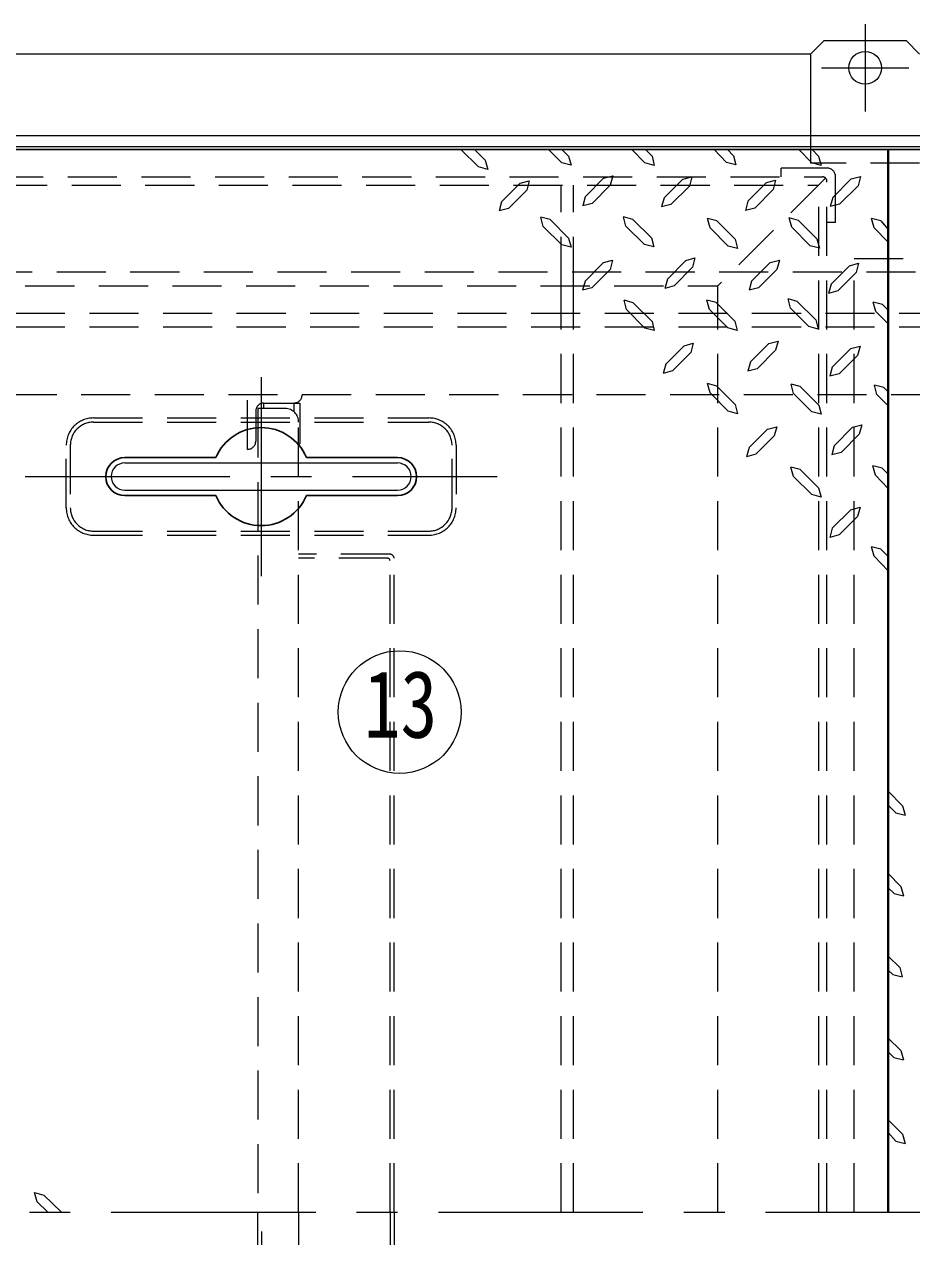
# Model space of a CAD drawing. Units: millimetres at full size, sheet at 1:15; details may follow other scales. Extents: x -3171 to 2904, y -2098 to 2117.
# Drawn here: x -1795.3 to -1469.8, y 1143.1 to 1588 of the extents above; entities that cross this region are included whole.
import ezdxf
from ezdxf.enums import TextEntityAlignment as Align

# ---------------------------------------------------------------- set-up
doc = ezdxf.new("R2010")
doc.units = ezdxf.units.MM
doc.header["$LTSCALE"] = 15
doc.linetypes.add('CHAIN1', pattern=[8, 5, -1, 1, -1])
doc.linetypes.add('DASHED1', pattern=[1.8, 1.2, -0.6])
doc.layers.add('0-6_補助線', color=4, linetype='Continuous', lineweight=9)
doc.styles.add('ＭＳ ゴシック', font='')
doc.styles.get('ＭＳ ゴシック').set_extended_font_data('MS Gothic')

msp = doc.modelspace()

# ---------------------------------------------------------------- linework, layer by layer
at = {"layer": '0-6_補助線', "linetype": 'CHAIN1'}
for p, q in [((-1486.88, 1588.05), (-1486.88, 1556.05)), ((-1502.88, 1572.05), (-1470.88, 1572.05)), ((-1708.38, 1458.55), (-1708.38, 1385.55)), ((-1794.88, 1422.05), (-1621.88, 1422.05)), ((-2843.38, 1152.05), (-583.38, 1152.05))]:
    msp.add_line(p, q, dxfattribs=at)
at = {"layer": '0-6_補助線'}
for p, q in [((-1501.88, 1582.05), (-1506.88, 1577.05)), ((-1501.88, 1582.05), (-1471.88, 1582.05)), ((-1466.88, 1577.05), (-1471.88, 1582.05)), ((-1506.88, 1577.05), (-1909.38, 1577.05)), ((-1506.88, 1577.05), (-1506.88, 1547.05)), ((-1635.19, 1542.05), (-1628.71, 1535.72)), ((-1630.11, 1542.05), (-1626.25, 1538.19)), ((-1602.99, 1542.05), (-1598.16, 1537.22)), ((-1598.06, 1542.05), (-1595.7, 1539.69)), ((-1595.7, 1539.69), (-1594.73, 1536.36)), ((-1572.44, 1542.05), (-1567.62, 1537.22)), ((-1567.4, 1542.05), (-1565.04, 1539.69)), ((-1565.04, 1539.69), (-1564.19, 1536.26)), ((-1542.25, 1542.05), (-1537.71, 1537.33)), ((-1537.39, 1542.05), (-1535.14, 1539.79)), ((-1535.14, 1539.79), (-1534.28, 1536.47)), ((-1511.24, 1542.05), (-1506.41, 1537.22)), ((-1506.31, 1542.05), (-1503.95, 1539.69)), ((-1503.95, 1539.69), (-1502.98, 1536.26)), ((-1625.28, 1534.76), (-1628.71, 1535.72)), ((-1626.25, 1538.19), (-1625.28, 1534.76)), ((-1594.73, 1536.36), (-1598.16, 1537.22)), ((-1564.19, 1536.26), (-1567.62, 1537.22)), ((-1534.28, 1536.47), (-1537.71, 1537.33)), ((-1502.98, 1536.26), (-1506.41, 1537.22)), ((-1560.54, 1524.36), (-1553.79, 1531.22)), ((-1523.03, 1529.93), (-1519.7, 1530.79)), ((-1519.7, 1530.79), (-1520.56, 1527.36)), ((-1498.69, 1524.47), (-1491.94, 1531.33)), ((-1491.94, 1531.33), (-1488.51, 1532.18)), ((-1488.51, 1532.18), (-1489.48, 1528.75)), ((-1620.25, 1522.86), (-1613.39, 1529.72)), ((-1617.67, 1520.39), (-1610.92, 1527.15)), ((-1587.02, 1522.22), (-1580.37, 1528.97)), ((-1558.08, 1521.89), (-1551.32, 1528.65)), ((-1529.89, 1523.07), (-1523.03, 1529.93)), ((-1527.31, 1520.61), (-1520.56, 1527.36)), ((-1496.23, 1522), (-1489.48, 1528.75)), ((-1620.25, 1522.86), (-1621.1, 1519.54)), ((-1589.59, 1524.68), (-1590.45, 1521.36)), ((-1587.02, 1522.22), (-1590.45, 1521.36)), ((-1560.54, 1524.36), (-1561.51, 1521.04)), ((-1558.08, 1521.89), (-1561.51, 1521.04)), ((-1529.89, 1523.07), (-1530.74, 1519.75)), ((-1498.69, 1524.47), (-1499.66, 1521.14)), ((-1496.23, 1522), (-1499.66, 1521.14)), ((-1617.67, 1520.39), (-1621.1, 1519.54)), ((-1574.58, 1513.96), (-1575.44, 1517.39)), ((-1572.12, 1516.43), (-1575.44, 1517.39)), ((-1527.31, 1520.61), (-1530.74, 1519.75)), ((-1604.92, 1513.86), (-1605.78, 1517.29)), ((-1602.45, 1516.43), (-1605.78, 1517.29)), ((-1604.92, 1513.86), (-1598.16, 1507.1)), ((-1602.45, 1516.43), (-1595.7, 1509.57)), ((-1574.58, 1513.96), (-1567.83, 1507.21)), ((-1572.12, 1516.43), (-1565.26, 1509.67)), ((-1541.25, 1515.89), (-1544.68, 1516.75)), ((-1543.71, 1513.32), (-1544.68, 1516.75)), ((-1543.71, 1513.32), (-1537.07, 1506.67)), ((-1541.25, 1515.89), (-1534.5, 1509.14)), ((-1513.81, 1513.53), (-1514.77, 1516.96)), ((-1511.34, 1516), (-1514.77, 1516.96)), ((-1513.81, 1513.53), (-1507.06, 1506.78)), ((-1511.34, 1516), (-1504.59, 1509.25)), ((-1481.12, 1515.89), (-1484.55, 1516.75)), ((-1483.58, 1513.32), (-1484.55, 1516.75)), ((-1483.58, 1513.32), (-1478.38, 1508.12)), ((-1481.12, 1515.89), (-1478.38, 1512.77)), ((-1595.7, 1509.57), (-1594.73, 1506.24)), ((-1565.26, 1509.67), (-1564.4, 1506.35)), ((-1534.5, 1509.14), (-1533.64, 1505.71)), ((-1504.59, 1509.25), (-1503.63, 1505.92)), ((-1594.73, 1506.24), (-1598.16, 1507.1)), ((-1564.4, 1506.35), (-1567.83, 1507.21)), ((-1533.64, 1505.71), (-1537.07, 1506.67)), ((-1503.63, 1505.92), (-1507.06, 1506.78)), ((-1589.59, 1493.81), (-1582.84, 1500.67)), ((-1582.84, 1500.67), (-1579.51, 1501.53)), ((-1579.51, 1501.53), (-1580.37, 1498.1)), ((-1559.36, 1494.56), (-1552.61, 1501.31)), ((-1552.61, 1501.31), (-1549.29, 1502.28)), ((-1549.29, 1502.28), (-1550.14, 1498.85)), ((-1528.49, 1493.81), (-1521.74, 1500.67)), ((-1521.74, 1500.67), (-1518.31, 1501.53)), ((-1518.31, 1501.53), (-1519.27, 1498.1)), ((-1587.12, 1491.35), (-1580.37, 1498.1)), ((-1556.9, 1492.1), (-1550.14, 1498.85)), ((-1525.92, 1491.35), (-1519.27, 1498.1)), ((-1499.34, 1492.63), (-1492.59, 1499.38)), ((-1496.87, 1490.17), (-1490.12, 1496.92)), ((-1589.59, 1493.81), (-1590.55, 1490.49)), ((-1587.12, 1491.35), (-1590.55, 1490.49)), ((-1559.36, 1494.56), (-1560.33, 1491.13)), ((-1556.9, 1492.1), (-1560.33, 1491.13)), ((-1528.49, 1493.81), (-1529.35, 1490.49)), ((-1525.92, 1491.35), (-1529.35, 1490.49)), ((-1499.34, 1492.63), (-1500.3, 1489.2)), ((-1571.9, 1485.77), (-1575.23, 1486.74)), ((-1574.37, 1483.31), (-1575.23, 1486.74)), ((-1541.46, 1485.88), (-1544.89, 1486.84)), ((-1543.93, 1483.41), (-1544.89, 1486.84)), ((-1511.77, 1486.31), (-1515.09, 1487.27)), ((-1514.24, 1483.84), (-1515.09, 1487.27)), ((-1511.77, 1486.31), (-1504.91, 1479.56)), ((-1496.87, 1490.17), (-1500.3, 1489.2)), ((-1574.37, 1483.31), (-1567.62, 1476.55)), ((-1571.9, 1485.77), (-1565.04, 1479.02)), ((-1543.93, 1483.41), (-1537.18, 1476.66)), ((-1541.46, 1485.88), (-1534.71, 1479.13)), ((-1514.24, 1483.84), (-1507.48, 1477.09)), ((-1480.47, 1485.24), (-1483.9, 1486.09)), ((-1482.94, 1482.66), (-1483.9, 1486.09)), ((-1482.94, 1482.66), (-1478.38, 1478.11)), ((-1480.47, 1485.24), (-1478.38, 1483.15)), ((-1565.04, 1479.02), (-1564.19, 1475.7)), ((-1534.71, 1479.13), (-1533.75, 1475.7)), ((-1504.91, 1479.56), (-1504.05, 1476.13)), ((-1564.19, 1475.7), (-1567.62, 1476.55)), ((-1533.75, 1475.7), (-1537.18, 1476.66)), ((-1504.05, 1476.13), (-1507.48, 1477.09)), ((-1528.92, 1464.12), (-1522.17, 1470.87)), ((-1526.46, 1461.65), (-1519.7, 1468.41)), ((-1498.91, 1462.19), (-1492.16, 1469.05)), ((-1492.16, 1469.05), (-1488.73, 1469.91)), ((-1488.73, 1469.91), (-1489.69, 1466.48)), ((-1557.54, 1460.8), (-1550.79, 1467.55)), ((-1528.92, 1464.12), (-1529.89, 1460.69)), ((-1496.34, 1459.73), (-1489.69, 1466.48)), ((-1560.01, 1463.26), (-1560.97, 1459.83)), ((-1557.54, 1460.8), (-1560.97, 1459.83)), ((-1526.46, 1461.65), (-1529.89, 1460.69)), ((-1498.91, 1462.19), (-1499.77, 1458.87)), ((-1496.34, 1459.73), (-1499.77, 1458.87)), ((-1543.71, 1452.76), (-1544.68, 1456.19)), ((-1541.25, 1455.22), (-1544.68, 1456.19)), ((-1541.25, 1455.22), (-1534.5, 1448.47)), ((-1510.7, 1455.12), (-1514.02, 1455.97)), ((-1513.17, 1452.54), (-1514.02, 1455.97)), ((-1510.7, 1455.12), (-1503.84, 1448.26)), ((-1482.62, 1452.22), (-1483.47, 1455.65)), ((-1480.04, 1454.79), (-1483.47, 1455.65)), ((-1543.71, 1452.76), (-1537.07, 1446.01)), ((-1513.17, 1452.54), (-1506.41, 1445.79)), ((-1482.62, 1452.22), (-1478.38, 1447.99)), ((-1480.04, 1454.79), (-1478.38, 1453.13)), ((-1534.5, 1448.47), (-1533.64, 1445.04)), ((-1503.84, 1448.26), (-1502.98, 1444.93)), ((-1533.64, 1445.04), (-1537.07, 1446.01)), ((-1502.98, 1444.93), (-1506.41, 1445.79)), ((-1529.46, 1432.71), (-1522.7, 1439.47)), ((-1498.27, 1433.36), (-1491.51, 1440.22)), ((-1495.69, 1430.89), (-1489.05, 1437.64)), ((-1491.51, 1440.22), (-1488.08, 1441.07)), ((-1488.08, 1441.07), (-1489.05, 1437.64)), ((-1526.99, 1430.25), (-1520.24, 1437)), ((-1498.27, 1433.36), (-1499.12, 1430.03)), ((-1529.46, 1432.71), (-1530.42, 1429.28)), ((-1526.99, 1430.25), (-1530.42, 1429.28)), ((-1495.69, 1430.89), (-1499.12, 1430.03)), ((-1510.7, 1424.68), (-1514.13, 1425.53)), ((-1513.17, 1422.1), (-1514.13, 1425.53)), ((-1510.7, 1424.68), (-1503.95, 1417.92)), ((-1483.05, 1422.53), (-1484.01, 1425.96)), ((-1480.58, 1425.1), (-1484.01, 1425.96)), ((-1480.58, 1425.1), (-1478.38, 1422.91)), ((-1513.17, 1422.1), (-1506.41, 1415.46)), ((-1483.05, 1422.53), (-1478.38, 1417.68)), ((-1502.98, 1414.49), (-1506.41, 1415.46)), ((-1503.95, 1417.92), (-1502.98, 1414.49)), ((-1492.16, 1409.88), (-1488.73, 1410.85)), ((-1488.73, 1410.85), (-1489.69, 1407.42)), ((-1498.91, 1403.13), (-1492.16, 1409.88)), ((-1496.34, 1400.67), (-1489.69, 1407.42)), ((-1498.91, 1403.13), (-1499.77, 1399.7)), ((-1496.34, 1400.67), (-1499.77, 1399.7)), ((-1483.58, 1392.84), (-1484.55, 1396.27)), ((-1481.12, 1395.41), (-1484.55, 1396.27)), ((-1483.58, 1392.84), (-1478.38, 1387.43)), ((-1481.12, 1395.41), (-1478.38, 1392.68)), ((-1473.18, 1301.25), (-1478.38, 1306.66)), ((-1475.65, 1298.68), (-1478.38, 1301.41)), ((-1473.18, 1301.25), (-1472.22, 1297.82)), ((-1475.65, 1298.68), (-1472.22, 1297.82)), ((-1473.72, 1271.56), (-1478.38, 1276.41)), ((-1476.19, 1268.99), (-1478.38, 1271.18)), ((-1476.19, 1268.99), (-1472.76, 1268.13)), ((-1473.72, 1271.56), (-1472.76, 1268.13)), ((-1474.15, 1241.87), (-1478.38, 1246.1)), ((-1474.15, 1241.87), (-1473.29, 1238.44)), ((-1476.72, 1239.3), (-1478.38, 1240.96)), ((-1476.72, 1239.3), (-1473.29, 1238.44)), ((-1473.83, 1211.43), (-1478.38, 1215.98)), ((-1476.29, 1208.85), (-1478.38, 1210.94)), ((-1473.83, 1211.43), (-1472.86, 1208)), ((-1476.29, 1208.85), (-1472.86, 1208)), ((-1473.18, 1180.77), (-1478.38, 1185.97)), ((-1475.65, 1178.2), (-1478.38, 1181.32)), ((-1473.18, 1180.77), (-1472.22, 1177.34)), ((-1475.65, 1178.2), (-1472.22, 1177.34)), ((-1791.48, 1159.33), (-1788.05, 1158.37)), ((-1790.52, 1155.9), (-1791.48, 1159.33)), ((-1781.57, 1152.05), (-1788.05, 1158.37)), ((-1786.66, 1152.05), (-1790.52, 1155.9)), ((-1661.13, 1152.05), (-1661.13, 912.8)), ((-1659.63, 1152.05), (-1659.63, 912.05))]:
    msp.add_line(p, q, dxfattribs=at)
at = {"layer": '0-6_補助線', "color": 7, "lineweight": 18}
for p, q in [((-1013.38, 1547.05), (-2403.38, 1547.05)), ((-1017.38, 1543.05), (-2399.38, 1543.05)), ((-1758.38, 1427.05), (-1658.38, 1427.05)), ((-1758.38, 1417.05), (-1658.38, 1417.05)), ((-1709.63, 857.05), (-1709.63, 1152.05)), ((-1694.63, 1152.05), (-1694.63, 862.05))]:
    msp.add_line(p, q, dxfattribs=at)
at = {"layer": '0-6_補助線', "linetype": 'DASHED1'}
for p, q in [((-1506.88, 1547.05), (-1506.88, 1537.05)), ((-1517.68, 1532.05), (-1517.68, 1535.25)), ((-1500.88, 1535.25), (-1517.68, 1535.25)), ((-1466.88, 1537.05), (-1506.88, 1537.05)), ((-1497.68, 1515.25), (-1497.68, 1532.05)), ((-1912.88, 1529.05), (-1503.88, 1529.05)), ((-1598.38, 1492.05), (-1598.38, 1529.05)), ((-1593.88, 1492.05), (-1593.88, 1529.05)), ((-1503.88, 1152.05), (-1503.88, 1529.05)), ((-1497.68, 1515.25), (-1500.88, 1515.25)), ((-1063.38, 1497.05), (-2353.38, 1497.05)), ((-2338.38, 1482.05), (-1078.38, 1482.05)), ((-2338.38, 1477.05), (-1078.38, 1477.05)), ((-1713.38, 1432.05), (-1713.38, 1452.05)), ((-1709.63, 1447.05), (-1709.63, 1152.05)), ((-1699.63, 1447.05), (-1709.63, 1447.05)), ((-1707.38, 1449.05), (-1694.26, 1449.05)), ((-1707.38, 1447.05), (-1707.38, 1449.05)), ((-1696.38, 1449.05), (-1696.38, 1445.85)), ((-1694.26, 1449.05), (-1694.26, 1434.05)), ((-1710.38, 1446.05), (-1710.38, 1435.05)), ((-1694.63, 1152.05), (-1694.63, 1442.05)), ((-1694.63, 1434.05), (-1694.26, 1434.05)), ((-1661.13, 1393.55), (-1694.63, 1393.55)), ((-1661.88, 1392.05), (-1694.63, 1392.05)), ((-1661.13, 1152.05), (-1661.13, 1391.3)), ((-1659.63, 1152.05), (-1659.63, 1392.05)), ((-1708.13, 857.05), (-1708.13, 1152.05))]:
    msp.add_line(p, q, dxfattribs=at)
at = {"layer": '0-6_補助線', "color": 5, "lineweight": 25}
for p, q in [((-1018.38, 1542.05), (-2398.38, 1542.05)), ((-1758.38, 1429.05), (-1724.97, 1429.05)), ((-1691.8, 1429.05), (-1658.38, 1429.05)), ((-1758.38, 1415.05), (-1724.97, 1415.05)), ((-1691.8, 1415.05), (-1658.38, 1415.05))]:
    msp.add_line(p, q, dxfattribs=at)
at = {"layer": '0-6_補助線', "color": 1, "lineweight": 40}
msp.add_line((-1478.38, 1542.05), (-1478.38, 1152.05), dxfattribs=at)
at = {"layer": '0-6_補助線', "color": 7, "linetype": 'DASHED1', "lineweight": 18}
for p, q in [((-1914.28, 1532.05), (-1502.48, 1532.05)), ((-1501.35, 1531.58), (-1540.88, 1492.05)), ((-1500.88, 1152.05), (-1500.88, 1530.45)), ((-1490.88, 1502.05), (-1465.88, 1502.05)), ((-1490.88, 1152.05), (-1490.88, 1502.05)), ((-1875.88, 1492.05), (-1540.88, 1492.05)), ((-1598.38, 1152.05), (-1598.38, 1492.05)), ((-1593.88, 1152.05), (-1593.88, 1492.05)), ((-1540.88, 1152.05), (-1540.88, 1492.05)), ((-1769.88, 1443.55), (-1646.88, 1443.55)), ((-1769.88, 1442.05), (-1646.88, 1442.05)), ((-1779.88, 1410.55), (-1779.88, 1433.55)), ((-1778.38, 1433.55), (-1778.38, 1410.55)), ((-1638.38, 1410.55), (-1638.38, 1433.55)), ((-1636.88, 1433.55), (-1636.88, 1410.55)), ((-1769.88, 1402.05), (-1646.88, 1402.05)), ((-1769.88, 1400.55), (-1646.88, 1400.55))]:
    msp.add_line(p, q, dxfattribs=at)
at = {"layer": '0-6_補助線'}
for points in [[(-1589.59, 1524.68), (-1582.84, 1531.54), (-1579.41, 1532.4), (-1580.37, 1528.97)], [(-1553.79, 1531.22), (-1550.47, 1532.08), (-1551.32, 1528.65)], [(-1613.39, 1529.72), (-1610.06, 1530.58), (-1610.92, 1527.15)], [(-1492.59, 1499.38), (-1489.26, 1500.35), (-1490.12, 1496.92)], [(-1560.01, 1463.26), (-1553.25, 1470.02), (-1549.93, 1470.98), (-1550.79, 1467.55)], [(-1522.17, 1470.87), (-1518.74, 1471.73), (-1519.7, 1468.41)], [(-1522.7, 1439.47), (-1519.27, 1440.32), (-1520.24, 1437)]]:
    msp.add_lwpolyline(points, dxfattribs=at)
at = {"layer": '0-6_補助線', "linetype": 'DASHED1'}
msp.add_lwpolyline([(-1108.38, 1152.05), (-1108.38, 1452.05), (-2308.38, 1452.05)], dxfattribs=at)
at = {"layer": '0-6_補助線'}
msp.add_circle((-1486.88, 1572.05), 6, dxfattribs=at)
at = {"layer": '0-6_補助線', "color": 7, "lineweight": 18}
msp.add_circle((-1657.59, 1335.64), 22.5, dxfattribs=at)
at = {"layer": '0-6_補助線', "linetype": 'DASHED1'}
for centre, radius, start, end in [((-1500.88, 1532.05), 3.2, 0, 90), ((-1696.38, 1452.05), 3, 270, 0), ((-1707.38, 1446.05), 3, 90, 180), ((-1699.63, 1442.05), 5, 0, 90), ((-1713.38, 1435.05), 3, 270, 0), ((-1661.13, 1392.05), 1.5, 0, 90), ((-1661.88, 1391.3), 0.75, 0, 90)]:
    msp.add_arc(centre, radius, start, end, dxfattribs=at)
at = {"layer": '0-6_補助線', "color": 7, "linetype": 'DASHED1', "lineweight": 18}
for centre, radius, start, end in [((-1502.48, 1530.45), 1.6, 0, 90), ((-1769.88, 1433.55), 10, 90, 180), ((-1769.88, 1433.55), 8.5, 90, 180), ((-1646.88, 1433.55), 10, 0, 90), ((-1646.88, 1433.55), 8.5, 0, 90), ((-1769.88, 1410.55), 10, 180, 270), ((-1769.88, 1410.55), 8.5, 180, 270), ((-1646.88, 1410.55), 8.5, 270, 0), ((-1646.88, 1410.55), 10, 270, 0)]:
    msp.add_arc(centre, radius, start, end, dxfattribs=at)
at = {"layer": '0-6_補助線', "color": 5, "lineweight": 25}
for centre, radius, start, end in [((-1708.38, 1422.05), 18, 22.8854, 157.1146), ((-1758.38, 1422.05), 7, 90, 270), ((-1658.38, 1422.05), 7, 270, 90), ((-1708.38, 1422.05), 18, 202.8854, 337.1146)]:
    msp.add_arc(centre, radius, start, end, dxfattribs=at)
at = {"layer": '0-6_補助線', "color": 7, "lineweight": 18}
for centre, start, end in [((-1758.38, 1422.05), 90, 270), ((-1658.38, 1422.05), 270, 90)]:
    msp.add_arc(centre, 5, start, end, dxfattribs=at)

# ---------------------------------------------------------------- texts
at = {"layer": '0-6_補助線', "color": 7, "style": 'ＭＳ ゴシック', "width": 0.8}
msp.add_text('13', height=24.74, dxfattribs=at).set_placement((-1670.71, 1318.77), align=Align.BOTTOM_LEFT)

doc.saveas('drawing.dxf')
